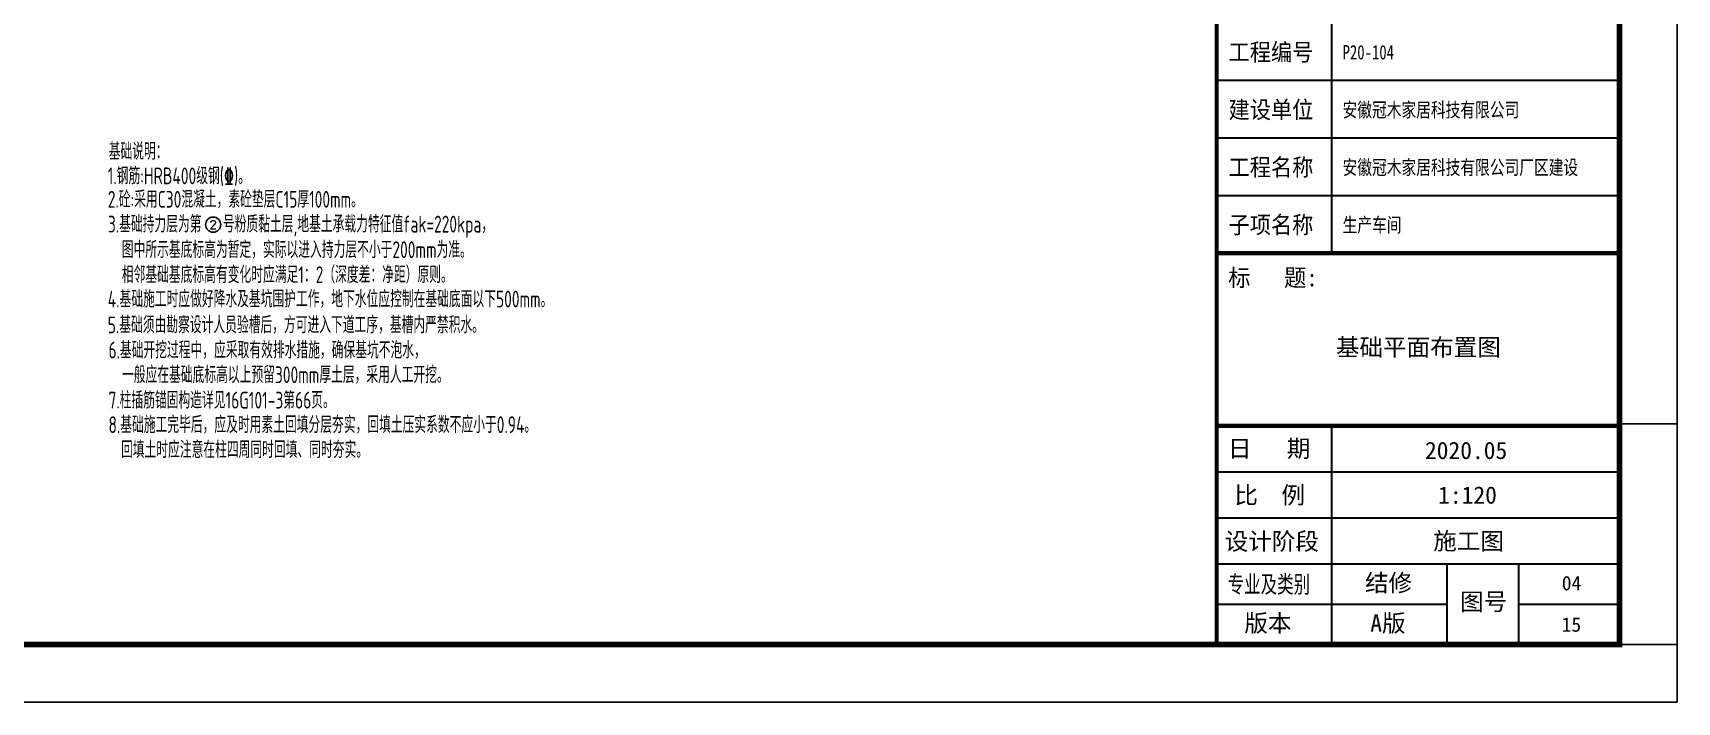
# Model space of a CAD drawing. Extents: x 8268344 to 8869063, y 669070 to 951310.
# Drawn here: x 8363190 to 8397464, y 692830 to 706782 of the extents above; entities that cross this region are included whole.
import ezdxf
from ezdxf.enums import TextEntityAlignment as Align

# ---------------------------------------------------------------- set-up
doc = ezdxf.new("R2010")
doc.units = 0
doc.header["$LTSCALE"] = 1000
doc.layers.get('0').update_dxf_attribs({"linetype": 'CONTINUOUS'})
for name, color, linetype in [('AXIS_TEXT', 7, 'CONTINUOUS'), ('BZ_标准图框', 7, 'CONTINUOUS'), ('PUB_TEXT', 7, 'CONTINUOUS'), ('PUB_TITLE', 255, 'CONTINUOUS'), ('TK(图框线)', 45, 'CONTINUOUS')]:
    doc.layers.add(name, color=color, linetype=linetype)
doc.layers.add('VHSoft_barcode', color=7, linetype='CONTINUOUS', plot=False)
doc.styles.add('-宋体', font='', dxfattribs={"width": 0.8})
doc.styles.add('COMPLEX', font='COMPLEX')
doc.styles.add('HT', font='simhei.ttf')
doc.styles.add('TSSD_REIN', font='Tssdeng.shx', dxfattribs={"width": 0.7, "bigfont": 'hztxt.shx'})
doc.styles.get('-宋体').set_extended_font_data('SimSun')

# ---------------------------------------------------------------- blocks, each defined once
blk = doc.blocks.new('_AXISO')
blk.add_circle((0, 0), 0.5)
at = {"layer": 'AXIS_TEXT', "style": 'COMPLEX', "width": 1.041667}
blk.add_attdef('A', text='', height=0.56, dxfattribs=at).set_placement((-0.25, -0.28), (0.25, -0.28), align=Align.FIT)

msp = doc.modelspace()

# ---------------------------------------------------------------- linework, layer by layer
at = {"layer": 'BZ_标准图框'}
for points, const_width in [([(8387864, 694029.7), (8387864, 762909.7)], 84), ([(8390264, 702189.7), (8390264, 714669.7)], 42), ([(8387864, 705789.7), (8396264, 705789.7)], 42), ([(8387864, 704589.7), (8396264, 704589.7)], 42), ([(8387864, 703389.7), (8396264, 703389.7)], 42), ([(8387864, 702189.7), (8396264, 702189.7)], 84), ([(8387864, 698589.7), (8396264, 698589.7)], 84), ([(8390264, 695709.7), (8390264, 698589.7)], 42), ([(8387864, 697629.7), (8396264, 697629.7)], 42), ([(8387864, 696669.7), (8396264, 696669.7)], 42), ([(8387864, 695709.7), (8396264, 695709.7)], 42), ([(8387864, 695709.7), (8396264, 695709.7)], 42), ([(8390264, 694029.7), (8390264, 695709.7)], 42), ([(8392664, 694029.7), (8392664, 695709.7)], 42), ([(8394164, 694029.7), (8394164, 695709.7)], 42), ([(8387864, 694869.7), (8392664, 694869.7)], 42), ([(8394164, 694869.7), (8396264, 694869.7)], 42)]:
    msp.add_lwpolyline(points, dxfattribs=dict(at, const_width=const_width))
at = {"layer": 'PUB_TITLE'}
msp.add_lwpolyline([(8271344, 692829.7), (8397464, 692829.7), (8397464, 764109.7), (8271344, 764109.7)], close=True, dxfattribs=at)
at = {"layer": 'PUB_TITLE', "const_width": 120}
msp.add_lwpolyline([(8274344, 694029.7), (8396264, 694029.7), (8396264, 762909.7), (8274344, 762909.7)], close=True, dxfattribs=at)
at = {"layer": 'VHSoft_barcode'}
msp.add_lwpolyline([(8396264, 694029.7), (8396264, 698629.7), (8397464, 698629.7), (8397464, 694029.7)], close=True, dxfattribs=at)

# ---------------------------------------------------------------- block references
at = {"layer": 'PUB_TEXT'}
ref = msp.add_blockref('_AXISO', (8366948.8, 702784.5), dxfattribs=dict(at, xscale=316.1351314275526, yscale=316.1351314303465, zscale=316.1351314285715))
ref.add_attrib('A', '2', dxfattribs={"layer": 'AXIS_TEXT', "height": 177, "style": 'COMPLEX', "width": 1.339286}).set_placement((8366869.8, 702696), (8367027.8, 702696), align=Align.FIT)

# ---------------------------------------------------------------- texts
at = {"layer": 'BZ_标准图框', "style": 'HT'}
for s, width, p in [('工程编号', 0.9, (8388114.4, 706201.4)), ('建设单位', 0.9, (8388114.4, 705001.4)), ('工程名称', 0.9, (8388114.4, 703801.4)), ('子项名称', 0.9, (8388114.4, 702601.4)), ('标   题:', 0.95, (8388106.2, 701499)), ('专业及类别', 0.7, (8388095.5, 695106.9))]:
    msp.add_text(s, height=360, dxfattribs=dict(at, width=width)).set_placement(p)
for s, p in [('日   期', (8388101, 697937.5)), ('比  例', (8388235.6, 696965.6)), ('设计阶段', (8388033.5, 696002.4)), ('图号', (8392941, 694744)), ('版本 ', (8388443.7, 694298))]:
    msp.add_text(s, height=360, dxfattribs=at).set_placement(p)
at = {"layer": 'PUB_TEXT', "style": 'TSSD_REIN', "width": 0.7}
for s, height, p in [('基础说明：', 350.33, (8364770, 704136.8)), ('1.钢筋:HRB400级钢(%%132)。', 350.332, (8364751.5, 703625.4)), ('2.砼:采用C30混凝土，素砼垫层C15厚100mm。', 350.332, (8364751.5, 703136.9)), ('3.基础持力层为第   号粉质黏土层,地基土承载力特征值fak=220kpa，', 350.332, (8364754.4, 702619.8)), ('图中所示基底标高为暂定，实际以进入持力层不小于200mm为准。', 350.332, (8365044.2, 702087)), ('相邻基础基底标高有变化时应满足1：2（深度差：净距）原则。', 350.332, (8365044.2, 701565.7)), ('4.基础施工时应做好降水及基坑围护工作，地下水位应控制在基础底面以下500mm。', 350.332, (8364751.5, 701057.6)), ('5.基础须由勘察设计人员验槽后，方可进入下道工序，基槽内严禁积水。', 350.332, (8364751.5, 700518.8)), ('6.基础开挖过程中，应采取有效排水措施，确保基坑不泡水，', 350.332, (8364766.2, 699993.9)), ('一般应在基础底标高以上预留300mm厚土层，采用人工开挖。', 350.332, (8365048.1, 699479)), ('7.柱插筋锚固构造详见16G101-3第66页。', 350.332, (8364766.2, 698949.5)), ('8.基础施工完毕后，应及时用素土回填分层夯实，回填土压实系数不应小于0.94。', 350.332, (8364766.2, 698438)), ('回填土时应注意在柱四周同时回填、同时夯实。', 350.332, (8365026.8, 697917.5))]:
    msp.add_text(s, height=height, dxfattribs=at).set_placement(p)
at = {"layer": 'TK(图框线)', "style": 'HT', "width": 0.75}
for s, p in [('P20-104', (8390491.2, 706228.5)), ('安徽冠木家居科技有限公司', (8390491.2, 705028.5)), ('安徽冠木家居科技有限公司厂区建设', (8390491.2, 703828.5)), ('生产车间', (8390491.2, 702628.5))]:
    msp.add_text(s, height=300, dxfattribs=at).set_placement(p)
at = {"layer": 'TK(图框线)'}
for s, height, style, p in [('基础平面布置图', 360, 'HT', (8392070.2, 700047.5)), ('15', 300, '-宋体', (8395260, 694296.2))]:
    msp.add_text(s, height=height, dxfattribs=dict(at, style=style)).set_placement(p, align=Align.CENTER)
for s, height, style, p in [('2020.05', 360, 'HT', (8392208.4, 697897.7)), ('1:120', 360, 'HT', (8392482.8, 696967)), ('施工图', 360, 'HT', (8392380.4, 696008)), ('结修', 360, 'HT', (8390957.9, 695137.1)), ('04', 300, '-宋体', (8395060.2, 695160.5)), ('A版', 360, 'HT', (8391068.2, 694296.9))]:
    msp.add_text(s, height=height, dxfattribs=dict(at, style=style)).set_placement(p)

doc.saveas('drawing.dxf')
